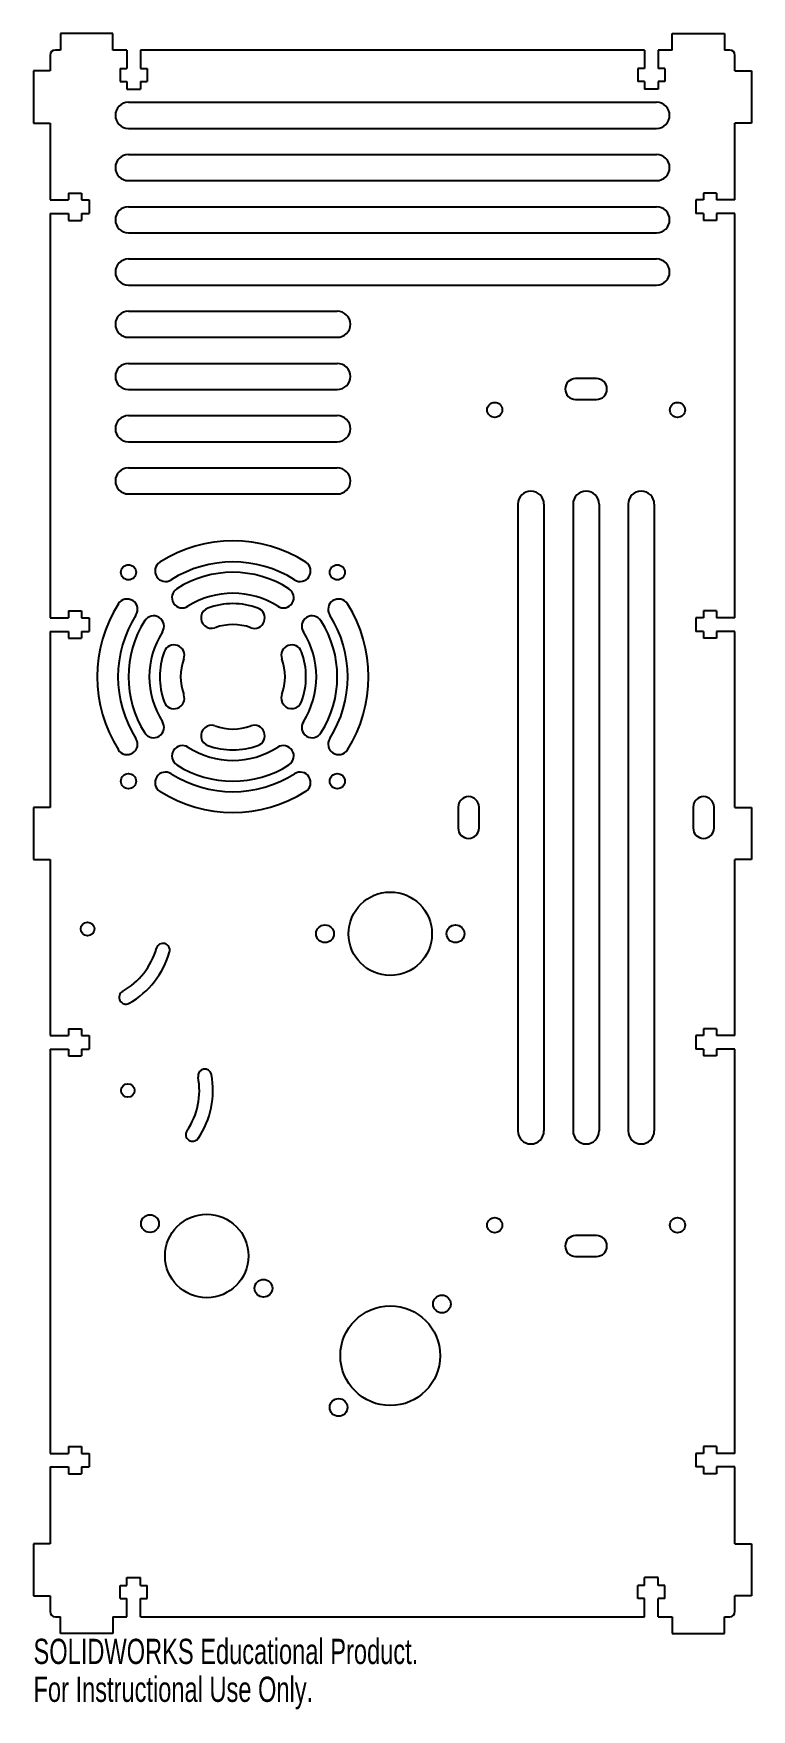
# Model space of a CAD drawing. Header units: millimetres. Extents: x -68 to 69, y -149 to 172.
import ezdxf

# ---------------------------------------------------------------- set-up
doc = ezdxf.new("R2010")
doc.units = ezdxf.units.MM
doc.styles.add('SLDTEXTSTYLE0', font='TXT', dxfattribs={"width": 0.7})

msp = doc.modelspace()

# ---------------------------------------------------------------- linework, layer by layer
at = {"color": 7, "linetype": 'Continuous', "lineweight": 25}
for p, q in [((-53.14, 172.38), (-63.14, 172.38)), ((-63.14, 172.38), (-63.14, 169.21)), ((-53.14, 169.21), (-53.14, 172.38)), ((54, 172.38), (64, 172.38)), ((54, 169.21), (54, 172.38)), ((64, 172.38), (64, 169.21)), ((-65.14, 168.21), (-65.14, 165.21)), ((-63.14, 169.21), (-64.14, 169.21)), ((-50.44, 169.21), (-53.14, 169.21)), ((-50.44, 169.21), (-50.44, 165.71)), ((48.7, 169.21), (-47.84, 169.21)), ((-47.84, 169.21), (-47.84, 165.71)), ((48.7, 169.21), (48.7, 165.71)), ((54, 169.21), (51.3, 169.21)), ((51.3, 169.21), (51.3, 165.71)), ((65, 169.21), (64, 169.21)), ((66, 165.21), (66, 168.21)), ((-65.14, 165.21), (-68.32, 165.21)), ((-68.32, 165.21), (-68.32, 155.21)), ((-51.74, 165.71), (-51.74, 163.21)), ((-51.74, 165.71), (-50.44, 165.71)), ((-47.84, 165.71), (-46.54, 165.71)), ((-46.54, 165.71), (-46.54, 163.21)), ((47.4, 165.71), (47.4, 163.21)), ((48.7, 165.71), (47.4, 165.71)), ((52.6, 165.71), (51.3, 165.71)), ((52.6, 165.71), (52.6, 163.21)), ((66, 165.21), (69.17, 165.21)), ((69.17, 165.21), (69.17, 155.21)), ((-51.74, 163.21), (-50.44, 163.21)), ((-50.44, 163.21), (-50.44, 161.71)), ((-50.44, 161.71), (-47.84, 161.71)), ((-47.84, 163.21), (-46.54, 163.21)), ((-47.84, 163.21), (-47.84, 161.71)), ((48.7, 163.21), (47.4, 163.21)), ((48.7, 163.21), (48.7, 161.71)), ((51.3, 161.71), (48.7, 161.71)), ((52.6, 163.21), (51.3, 163.21)), ((51.3, 163.21), (51.3, 161.71)), ((-50.14, 159.21), (51, 159.21)), ((-68.32, 155.21), (-65.14, 155.21)), ((-65.14, 155.21), (-65.14, 140.51)), ((-50.14, 154.21), (51, 154.21)), ((66, 140.51), (66, 155.21)), ((69.17, 155.21), (66, 155.21)), ((-50.14, 149.21), (51, 149.21)), ((-61.64, 141.81), (-61.64, 140.51)), ((-61.64, 141.81), (-59.14, 141.81)), ((-59.14, 141.81), (-59.14, 140.51)), ((-50.14, 144.21), (51, 144.21)), ((60, 141.81), (60, 140.51)), ((62.5, 141.81), (60, 141.81)), ((62.5, 141.81), (62.5, 140.51)), ((-65.14, 140.51), (-61.64, 140.51)), ((-59.14, 140.51), (-57.64, 140.51)), ((-57.64, 140.51), (-57.64, 137.91)), ((-50.14, 139.21), (51, 139.21)), ((58.5, 140.51), (58.5, 137.91)), ((60, 140.51), (58.5, 140.51)), ((66, 140.51), (62.5, 140.51)), ((-65.14, 137.91), (-61.64, 137.91)), ((-65.14, 137.91), (-65.14, 60.51)), ((-61.64, 137.91), (-61.64, 136.61)), ((-61.64, 136.61), (-59.14, 136.61)), ((-59.14, 137.91), (-57.64, 137.91)), ((-59.14, 137.91), (-59.14, 136.61)), ((60, 137.91), (58.5, 137.91)), ((60, 137.91), (60, 136.61)), ((62.5, 136.61), (60, 136.61)), ((66, 137.91), (62.5, 137.91)), ((62.5, 137.91), (62.5, 136.61)), ((66, 60.51), (66, 137.91)), ((-50.14, 134.21), (51, 134.21)), ((-50.14, 129.21), (51, 129.21)), ((-50.14, 124.21), (51, 124.21)), ((-50.14, 119.21), (-10.14, 119.21)), ((-50.14, 114.21), (-10.14, 114.21)), ((-50.14, 109.21), (-10.14, 109.21)), ((39.5, 106.31), (35.5, 106.31)), ((-50.14, 104.21), (-10.14, 104.21)), ((35.5, 102.31), (39.5, 102.31)), ((-50.14, 99.21), (-10.14, 99.21)), ((-50.14, 94.21), (-10.14, 94.21)), ((-50.14, 89.21), (-10.14, 89.21)), ((-50.14, 84.21), (-10.14, 84.21)), ((24.44, 82.26), (24.44, -37.74)), ((29.44, 82.26), (29.44, -37.74)), ((35, 82.26), (35, -37.74)), ((40, 82.26), (40, -37.74)), ((45.56, 82.26), (45.56, -37.74)), ((50.56, 82.26), (50.56, -37.74)), ((-61.64, 61.81), (-61.64, 60.51)), ((-61.64, 61.81), (-59.14, 61.81)), ((-59.14, 61.81), (-59.14, 60.51)), ((60, 61.81), (60, 60.51)), ((62.5, 61.81), (60, 61.81)), ((62.5, 61.81), (62.5, 60.51)), ((-65.14, 60.51), (-61.64, 60.51)), ((-65.14, 57.91), (-61.64, 57.91)), ((-65.14, 57.91), (-65.14, 24.21)), ((-61.64, 57.91), (-61.64, 56.61)), ((-59.14, 60.51), (-57.64, 60.51)), ((-59.14, 57.91), (-57.64, 57.91)), ((-59.14, 57.91), (-59.14, 56.61)), ((-57.64, 60.51), (-57.64, 57.91)), ((58.5, 60.51), (58.5, 57.91)), ((60, 60.51), (58.5, 60.51)), ((60, 57.91), (58.5, 57.91)), ((60, 57.91), (60, 56.61)), ((66, 60.51), (62.5, 60.51)), ((66, 57.91), (62.5, 57.91)), ((62.5, 57.91), (62.5, 56.61)), ((66, 24.21), (66, 57.91)), ((-61.64, 56.61), (-59.14, 56.61)), ((62.5, 56.61), (60, 56.61)), ((-65.14, 24.21), (-68.32, 24.21)), ((-68.32, 24.21), (-68.32, 14.21)), ((13, 24.26), (13, 20.26)), ((17, 20.26), (17, 24.26)), ((58, 24.26), (58, 20.26)), ((62, 20.26), (62, 24.26)), ((66, 24.21), (69.17, 24.21)), ((69.17, 24.21), (69.17, 14.21)), ((-68.32, 14.21), (-65.14, 14.21)), ((-65.14, 14.21), (-65.14, -19.49)), ((66, -19.49), (66, 14.21)), ((69.17, 14.21), (66, 14.21)), ((-61.64, -18.19), (-61.64, -19.49)), ((-61.64, -18.19), (-59.14, -18.19)), ((-59.14, -18.19), (-59.14, -19.49)), ((60, -18.19), (60, -19.49)), ((62.5, -18.19), (60, -18.19)), ((62.5, -18.19), (62.5, -19.49)), ((-65.14, -19.49), (-61.64, -19.49)), ((-65.14, -22.09), (-61.64, -22.09)), ((-65.14, -22.09), (-65.14, -99.49)), ((-61.64, -22.09), (-61.64, -23.39)), ((-59.14, -19.49), (-57.64, -19.49)), ((-59.14, -22.09), (-57.64, -22.09)), ((-59.14, -22.09), (-59.14, -23.39)), ((-57.64, -19.49), (-57.64, -22.09)), ((58.5, -19.49), (58.5, -22.09)), ((60, -19.49), (58.5, -19.49)), ((60, -22.09), (58.5, -22.09)), ((60, -22.09), (60, -23.39)), ((66, -19.49), (62.5, -19.49)), ((66, -22.09), (62.5, -22.09)), ((62.5, -22.09), (62.5, -23.39)), ((66, -99.49), (66, -22.09)), ((-61.64, -23.39), (-59.14, -23.39)), ((62.5, -23.39), (60, -23.39)), ((39.5, -57.79), (35.5, -57.79)), ((35.5, -61.79), (39.5, -61.79)), ((-61.64, -98.19), (-61.64, -99.49)), ((-61.64, -98.19), (-59.14, -98.19)), ((-59.14, -98.19), (-59.14, -99.49)), ((60, -98.19), (60, -99.49)), ((62.5, -98.19), (60, -98.19)), ((62.5, -98.19), (62.5, -99.49)), ((-65.14, -99.49), (-61.64, -99.49)), ((-65.14, -102.09), (-61.64, -102.09)), ((-65.14, -102.09), (-65.14, -116.79)), ((-61.64, -102.09), (-61.64, -103.39)), ((-59.14, -99.49), (-57.64, -99.49)), ((-59.14, -102.09), (-57.64, -102.09)), ((-59.14, -102.09), (-59.14, -103.39)), ((-57.64, -99.49), (-57.64, -102.09)), ((58.5, -99.49), (58.5, -102.09)), ((60, -99.49), (58.5, -99.49)), ((60, -102.09), (58.5, -102.09)), ((60, -102.09), (60, -103.39)), ((66, -99.49), (62.5, -99.49)), ((66, -102.09), (62.5, -102.09)), ((62.5, -102.09), (62.5, -103.39)), ((66, -116.79), (66, -102.09)), ((-61.64, -103.39), (-59.14, -103.39)), ((62.5, -103.39), (60, -103.39)), ((-65.14, -116.79), (-68.32, -116.79)), ((-68.32, -116.79), (-68.32, -126.79)), ((66, -116.79), (69.17, -116.79)), ((69.17, -116.79), (69.17, -126.79)), ((-51.74, -127.29), (-51.74, -124.79)), ((-51.74, -124.79), (-50.44, -124.79)), ((-50.44, -124.79), (-50.44, -123.29)), ((-50.44, -123.29), (-47.84, -123.29)), ((-47.84, -124.79), (-47.84, -123.29)), ((-47.84, -124.79), (-46.54, -124.79)), ((-46.54, -127.29), (-46.54, -124.79)), ((47.4, -127.29), (47.4, -124.79)), ((48.7, -124.79), (47.4, -124.79)), ((48.7, -124.79), (48.7, -123.29)), ((51.3, -123.29), (48.7, -123.29)), ((51.3, -124.79), (51.3, -123.29)), ((52.6, -124.79), (51.3, -124.79)), ((52.6, -127.29), (52.6, -124.79)), ((-68.32, -126.79), (-65.14, -126.79)), ((-65.14, -126.79), (-65.14, -129.79)), ((-51.74, -127.29), (-50.44, -127.29)), ((-50.44, -130.79), (-50.44, -127.29)), ((-47.84, -127.29), (-46.54, -127.29)), ((-47.84, -130.79), (-47.84, -127.29)), ((48.7, -127.29), (47.4, -127.29)), ((48.7, -130.79), (48.7, -127.29)), ((52.6, -127.29), (51.3, -127.29)), ((51.3, -130.79), (51.3, -127.29)), ((66, -129.79), (66, -126.79)), ((69.17, -126.79), (66, -126.79)), ((-64.14, -130.79), (-63.14, -130.79)), ((-63.14, -133.97), (-63.14, -130.79)), ((-53.14, -130.79), (-53.14, -133.97)), ((-53.14, -130.79), (-50.44, -130.79)), ((-47.84, -130.79), (48.7, -130.79)), ((51.3, -130.79), (54, -130.79)), ((54, -130.79), (54, -133.97)), ((64, -133.97), (64, -130.79)), ((64, -130.79), (65, -130.79)), ((-53.14, -133.97), (-63.14, -133.97)), ((54, -133.97), (64, -133.97))]:
    msp.add_line(p, q, dxfattribs=at)
for centre, radius in [((20, 100.31), 1.45), ((55, 100.31), 1.45), ((-50.14, 69.21), 1.45), ((-10.14, 69.21), 1.45), ((-50.14, 29.21), 1.45), ((-10.14, 29.21), 1.45), ((0, 0), 7.99), ((-57.97, 0.92), 1.3), ((-12.5, 0), 1.7), ((12.5, 0), 1.7), ((-50.26, -30.01), 1.3), ((-46.01, -55.5), 1.7), ((-35.14, -61.69), 7.99), ((20, -55.79), 1.45), ((55, -55.79), 1.45), ((-24.28, -67.88), 1.7), ((9.9, -70.89), 1.7), ((0, -80.79), 9.55), ((-9.9, -90.69), 1.7)]:
    msp.add_circle(centre, radius, dxfattribs=at)
for centre, radius, start, end in [((-64.14, 168.21), 1, 90, 180), ((65, 168.21), 1, 0, 90), ((-50.14, 156.71), 2.5, 90, 270), ((51, 156.71), 2.5, 270, 90), ((-50.14, 146.71), 2.5, 90, 270), ((51, 146.71), 2.5, 270, 90), ((-50.14, 136.71), 2.5, 90, 270), ((51, 136.71), 2.5, 270, 90), ((-50.14, 126.71), 2.5, 90, 270), ((51, 126.71), 2.5, 270, 90), ((-50.14, 116.71), 2.5, 90, 270), ((-10.14, 116.71), 2.5, 270, 90), ((-50.14, 106.71), 2.5, 90, 270), ((-10.14, 106.71), 2.5, 270, 90), ((35.5, 104.31), 2, 90, 270), ((39.5, 104.31), 2, 270, 90), ((-50.14, 96.71), 2.5, 90, 270), ((-10.14, 96.71), 2.5, 270, 90), ((-50.14, 86.71), 2.5, 90, 270), ((-10.14, 86.71), 2.5, 270, 90), ((26.94, 82.26), 2.5, 0, 180), ((37.5, 82.26), 2.5, 0, 180), ((48.06, 82.26), 2.5, 0, 180), ((-30.14, 49.21), 26, 57.5, 122.5), ((-43.04, 69.45), 2, 122.5, 302.5), ((-30.14, 49.21), 22, 57.5, 122.5), ((-17.25, 69.45), 2, 237.5, 57.5), ((-30.14, 49.21), 20, 57.5, 122.5), ((-39.82, 64.39), 2, 122.5, 302.5), ((-30.14, 49.21), 16, 57.5, 122.5), ((-20.47, 64.39), 2, 237.5, 57.5), ((-30.14, 49.21), 26, 147.5, 212.5), ((-30.14, 49.21), 22, 147.5, 212.5), ((-50.39, 62.1), 2, 327.5, 147.5), ((-34.25, 60.48), 2, 110, 290), ((-30.14, 49.21), 14, 70, 110), ((-26.04, 60.48), 2, 250, 70), ((-9.9, 62.1), 2, 32.5, 212.5), ((-30.14, 49.21), 22, 327.5, 32.5), ((-30.14, 49.21), 26, 327.5, 32.5), ((-30.14, 49.21), 20, 147.5, 212.5), ((-45.33, 58.88), 2, 327.5, 147.5), ((-30.14, 49.21), 16, 147.5, 212.5), ((-30.14, 49.21), 10, 70, 110), ((-14.96, 58.88), 2, 32.5, 212.5), ((-30.14, 49.21), 16, 327.5, 32.5), ((-30.14, 49.21), 20, 327.5, 32.5), ((-41.42, 53.31), 2, 340, 160), ((-18.87, 53.31), 2, 20, 200), ((-30.14, 49.21), 14, 160, 200), ((-30.14, 49.21), 10, 160, 200), ((-30.14, 49.21), 10, 340, 20), ((-30.14, 49.21), 14, 340, 20), ((-41.42, 45.1), 2, 200, 20), ((-18.87, 45.1), 2, 160, 340), ((-45.33, 39.53), 2, 212.5, 32.5), ((-34.25, 37.93), 2, 70, 250), ((-30.14, 49.21), 10, 250, 290), ((-26.04, 37.93), 2, 290, 110), ((-14.96, 39.53), 2, 147.5, 327.5), ((-50.39, 36.31), 2, 212.5, 32.5), ((-39.82, 34.03), 2, 57.5, 237.5), ((-30.14, 49.21), 16, 237.5, 302.5), ((-30.14, 49.21), 14, 250, 290), ((-20.47, 34.03), 2, 302.5, 122.5), ((-9.9, 36.31), 2, 147.5, 327.5), ((-30.14, 49.21), 20, 237.5, 302.5), ((-43.04, 28.96), 2, 57.5, 237.5), ((-30.14, 49.21), 22, 237.5, 302.5), ((-17.25, 28.96), 2, 302.5, 122.5), ((-30.14, 49.21), 26, 237.5, 302.5), ((15, 24.26), 2, 0, 180), ((60, 24.26), 2, 0, 180), ((15, 20.26), 2, 180, 0), ((60, 20.26), 2, 180, 0), ((-57.97, 0.92), 13.7, 299.3265, 344.3265), ((-43.53, -3.14), 1.3, 344.3265, 164.3265), ((-57.97, 0.92), 16.3, 299.3265, 344.3265), ((-50.63, -12.16), 1.3, 119.3265, 299.3265), ((-50.26, -30.01), 13.7, 325.8173, 10.8173), ((-35.52, -27.19), 1.3, 10.8173, 190.8173), ((-50.26, -30.01), 16.3, 325.8173, 10.8173), ((-37.85, -38.43), 1.3, 145.8173, 325.8173), ((26.94, -37.74), 2.5, 180, 0), ((37.5, -37.74), 2.5, 180, 0), ((48.06, -37.74), 2.5, 180, 0), ((35.5, -59.79), 2, 90, 270), ((39.5, -59.79), 2, 270, 90), ((-64.14, -129.79), 1, 180, 270), ((65, -129.79), 1, 270, 0)]:
    msp.add_arc(centre, radius, start, end, dxfattribs=at)

# ---------------------------------------------------------------- texts
at = {"color": 7, "linetype": 'Continuous', "char_height": 4.8336, "attachment_point": 1, "style": 'SLDTEXTSTYLE0'}
for s, insert in [('SOLIDWORKS Educational Product.', (-68.32, -134.99)), ('For Instructional Use Only.', (-68.32, -142.24))]:
    msp.add_mtext(s, dxfattribs=dict(at, insert=insert))

doc.saveas('drawing.dxf')
